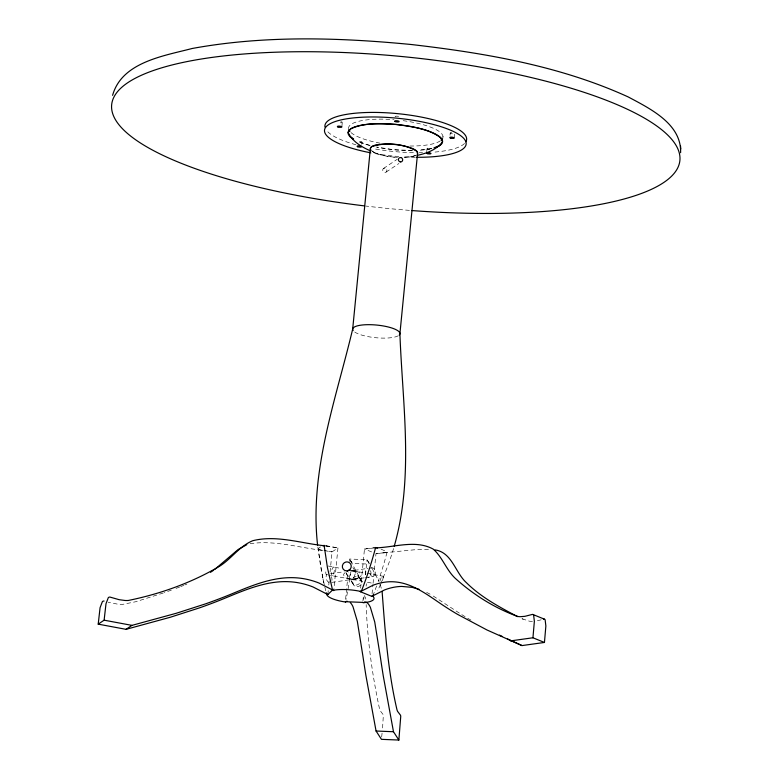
<?xml version="1.0" encoding="UTF-8"?>
<svg xmlns="http://www.w3.org/2000/svg" width="779" height="779" viewBox="0 0 779 779"><rect width="100%" height="100%" fill="white"/><g stroke="black" fill="none" stroke-linecap="round" stroke-linejoin="round"><path stroke-width="0.58" stroke-dasharray="3.9 2.92" d="M382.567 727.985L383.317 715.872A2.454 0.487 -87.7 0 0 383.093 714.528L380.103 710.575A33.244 6.66 -87.7 0 1 379.558 709.036C372.196 674.702 367.318 639.744 366.169 604.621M341.845 126.919L342.283 122.371M361.748 144.339L361.972 142.06M327.852 594.562L328.319 589.82M328.777 585.078L329.157 581.231M330.062 572.039L332.039 551.892L337.95 547.929L333.763 590.599M345.603 599.314L348.281 572.059M349.323 561.386L349.557 559.02L366.977 559.731L369.645 563.86M360.638 588.126L364.475 549.02L375.624 547.462M362.907 601.213L363.491 595.292M365.497 574.844L366.977 559.731L368.837 562.866M372.06 593.695L372.956 584.513M373.073 583.325L375.984 553.694L387.056 552.389M426.6 153.005L427.048 148.458M442.647 139.821L442.988 136.413M450.009 135.244L450.233 132.966A2.22 0.594 5.6 0 1 452.638 132.644M454.206 138.019L454.644 133.472A2.22 0.594 5.6 0 1 452.248 133.793A2.22 0.594 5.6 0 1 450.233 132.966M382.07 733.146L381.661 737.187M393.609 548.523L389.539 561.318L380.95 583.432M380.522 584.435L377.688 590.745M345.224 572.458L343.851 574.006A2.366 2.23 -32.9 0 0 343.714 575.33L345.613 577.59A10.01 9.436 -32.9 0 0 347.006 578.291L362.683 581.348M383.434 168.527L397.212 159.296M386.121 172.081L398.906 163.512M184.847 584.941L186.921 584.084M415.402 155.294L412.792 156.345L404.019 157.368M180.689 586.616L183.815 585.37M179.647 587.035L173.405 589.391M171.341 590.151L164.281 592.653M163.288 592.994L135.926 601.69L122.361 604.436A33.244 30.469 56.2 0 1 119.168 604.455L108.164 602.264M541.181 619.811L535.601 621.136M250.117 543.713C274.227 539.993 298.425 547.569 322.292 550.305M416.015 155.634L412.792 156.345A23.166 6.193 5.6 0 0 415.957 155.138M354.445 570.394L367.454 568.436M431.848 148.438L418.401 150.181M349.401 570.189L352.809 570.754A15.668 14.772 -32.9 0 1 357.493 571.62A10.244 9.65 -32.9 0 1 358.876 572.283L361.067 574.707A2.366 2.23 -32.9 0 1 360.93 576.041L358.613 578.125A10.01 9.436 -32.9 0 1 357.094 578.709L351.972 579.294A15.668 4.664 -79.4 0 1 350.336 579.673L331.757 582.38M330.588 573.578L344.182 571.757M369.694 568.125L371.943 567.803M364.299 577.852L351.972 579.294L328.611 575.097M365.419 577.697L373.287 576.606M374.222 547.939L364.475 549.02L371.797 551.999M375.984 553.694L386.384 552.545M383.804 552.827L414.009 549.828L429.492 549.361M412.364 150.425L394.086 149.753L377.192 147.143M532.456 621.379L531.648 621.369A33.244 23.808 -67.9 0 1 529.175 621.126L521.307 618.487M397.553 157.329L393.366 157.095A23.565 6.3 5.6 0 1 386.092 156.073L379.616 154.524L372.45 151.71M325.963 545.982L328.202 546.342M325.797 545.952L337.95 547.929L324.132 545.349M319.059 549.779L323.227 550.461M324.453 550.656L332.039 551.892L323.967 550.393M355.38 579.858L351.972 579.294A15.668 14.772 -32.9 0 1 346.996 578.32M352.39 570.617A15.668 10.098 82.1 0 1 352.809 570.783L365.789 573.11M366.967 573.325L383.482 576.324M324.307 584.844L320.753 567.287L318.212 549.322L322.818 550.178M328.251 566.012L340.939 568.446M367.435 582.264L372.196 583.169M351.533 570.764A15.668 14.772 -32.9 0 1 352.809 570.783L357.775 571.747M370.122 145.459L359.372 141.905M521.969 618.73L523.215 619.266M426.629 592.4L431.167 594.757M471.003 620.162L468.948 618.974A618.117 442.638 -67.9 0 1 452.531 608.633L432.053 595.273M371.359 150.532L374.465 152.596A23.886 6.388 5.6 0 0 386.102 156.073L393.366 157.095A23.282 6.232 5.6 0 0 397.066 157.387M353.763 577.356A10.01 2.98 -79.4 0 0 354.318 576.382L355.243 573.724A2.366 0.701 -79.4 0 0 355.38 572.399L354.786 570.617A10.244 3.048 -79.4 0 0 354.348 570.364A15.668 4.664 -79.4 0 0 352.809 570.783A15.668 4.664 -79.4 0 0 351.134 572.507A10.244 3.048 -79.4 0 0 350.579 573.432L349.528 576.314A2.366 0.701 -79.4 0 0 349.401 577.648L353.861 585.409M352.838 567.609L355.117 571.085M352.809 570.783A15.668 10.098 82.1 0 1 356.071 572.877A10.01 6.456 82.1 0 1 356.957 573.928L360.609 579.625M346.09 573.393L348.009 576.353A10.244 6.602 82.1 0 0 348.904 577.327A15.668 10.098 82.1 0 0 351.972 579.255A15.668 10.098 82.1 0 0 355.175 579.897A10.244 6.602 82.1 0 0 356.188 579.683L358.009 577.999A2.366 1.519 82.1 0 0 358.145 576.674L357.649 575.048M368.331 562.019L368.973 563.11M351.232 561.854L350.91 561.299M351.553 562.389L351.874 562.925M372.099 568.417L378.818 581.056M349.664 578.963L349.907 579.342A10.01 2.98 -79.4 0 0 350.336 579.644M347.288 575.301L346.636 573.373A2.366 1.519 82.1 0 1 346.636 572.682M362.138 582.108L349.557 559.02L352.225 563.149A36.662 9.796 5.6 0 0 364.845 563.918A36.136 9.66 5.6 0 0 369.061 563.879M380.22 584.552L381.739 589.761M325.778 590.794L324.775 586.811M323.84 582.819L322.964 578.816M322.749 577.814L317.735 546.488M365.565 596.87L365.77 599.08M430.923 148.74A47.451 12.678 5.6 0 1 418.138 150.366M412.305 150.561A47.451 12.678 5.6 0 1 376.111 147.017M369.489 145.449A47.451 12.678 5.6 0 1 359.762 142.284M412.782 156.345A24.295 6.495 5.6 0 1 404.165 157.455M374.456 152.596A23.993 6.417 5.6 0 1 371.904 151.029M409.433 210.359A285.465 76.284 5.6 0 1 365.604 206.026M464.537 143.463A71.181 19.027 5.6 0 1 432.696 152.246M422.559 152.703A71.181 19.027 5.6 0 1 419.17 152.742M413.415 152.694A71.181 19.027 5.6 0 1 373.277 148.653M355.906 144.748A71.181 19.027 5.6 0 1 327.131 131.096M415.275 157.28A71.181 19.027 5.6 0 1 403.571 156.861M398.819 156.53A71.181 19.027 5.6 0 1 371.671 152.986M429.716 149.383A2.22 0.594 5.6 0 1 427.067 148.701A2.22 0.594 5.6 0 1 428.723 148.137A2.22 0.594 5.6 0 1 431.381 148.828M440.301 140.882A47.451 12.678 5.6 0 1 408.118 146.004M379.996 143.151A47.451 12.678 5.6 0 1 349.868 131.417M348.564 128.749A47.451 12.678 5.6 0 1 394.047 119.693M403.171 120.677A47.451 12.678 5.6 0 1 442.433 138.828M359.489 141.32A2.22 0.594 5.6 0 1 361.982 142.187A2.22 0.594 5.6 0 1 359.168 142.46M340.812 121.69A2.22 0.594 5.6 0 1 341.981 122.663A2.22 0.594 5.6 0 1 338.622 122.507M395.265 116.811A2.22 0.594 5.6 0 1 396.589 116.168A2.22 0.594 5.6 0 1 399.423 116.782M398.254 335.749A23.73 6.339 5.6 0 1 376.559 337.794A23.73 6.339 5.6 0 1 354.542 331.903M318.212 549.322A36.973 9.884 5.6 0 1 320.549 546.897M381.087 549.253A36.613 9.786 5.6 0 1 384.631 550.753A36.116 9.65 5.6 0 1 387.124 552.145M386.997 552.467A286.555 205.208 -67.9 0 1 378.185 581.475M376.608 585.944A286.555 205.208 -67.9 0 1 373.978 593.043M350.91 571.689A286.847 57.471 -87.7 0 1 346.129 599.324M366.481 583.734A285.737 57.247 -87.7 0 1 366.072 586.12M364.397 595.477A285.737 57.247 -87.7 0 1 363.54 600.044M357.094 578.729A15.668 14.772 -32.9 0 1 351.972 579.255A15.668 4.664 -79.4 0 0 353.763 577.375M329.059 582.526A4.547 2.746 72.6 0 1 326.255 578.524A4.547 2.746 72.6 0 1 327.17 574.201M331.338 576.626A4.547 2.746 72.6 0 1 331.854 580.745M379.87 581.28A4.547 1.168 -71.5 0 1 382.781 576.109A4.547 1.168 -71.5 0 1 382.031 581.913M379.909 584.727A4.547 1.168 -71.5 0 1 379.724 584.591M370.453 570.637A4.45 2.873 82.1 0 1 370.687 575.389A4.45 2.873 82.1 0 1 367.961 577.19M365.624 574.61A4.45 2.873 82.1 0 1 368.009 568.427M384.914 168.167A2.22 1.967 64 0 0 382.762 169.871A2.22 1.967 64 0 0 384.495 172.422A2.22 2.084 68.2 0 0 386.871 170.63A2.22 2.084 68.2 0 0 384.992 168.128M371.125 568.154A4.45 2.873 82.1 0 1 375.157 570.569A4.45 2.873 82.1 0 1 373.93 576.372A4.45 2.873 82.1 0 1 369.976 573.558M327.18 574.366A4.45 1.324 -79.4 0 1 325.885 573.685A4.45 1.324 -79.4 0 1 326.197 569.264M333.48 574.113A4.45 1.324 -79.4 0 0 333.821 567.054A4.45 1.324 -79.4 0 0 331.367 572.993A4.45 1.324 -79.4 0 0 333.48 574.113M355.984 585.117A4.45 4.197 -32.9 0 0 360.034 578.67A4.45 4.197 -32.9 0 0 352.459 578.768A4.45 4.197 -32.9 0 0 355.984 585.117M357.055 586.782A4.45 4.197 -32.9 0 0 361.105 580.326A4.45 4.197 -32.9 0 0 353.539 580.433A4.45 4.197 -32.9 0 0 357.055 586.782"/><path stroke-width="1.17" d="M112.604 95.35C121.816 62.077 163.668 55.981 192.15 48.493C264.363 35.259 338.485 37.47 411.244 44.51C485.181 53.069 560.082 65.835 628.244 96.956C649.959 108.593 681.606 123.812 680.612 152.742M126.042 629.335L131.953 625.371L176.229 613.287L205.286 603.949A618.117 566.479 56.2 0 0 228.451 595.234C250.507 586.188 273.448 575.769 297.899 577.95A77.997 71.483 56.2 0 1 319.02 583.043L333.763 590.599C332.312 589.869 333.821 588.836 327.852 594.562L313.109 587.006A77.997 71.483 56.2 0 0 291.979 581.913C267.538 579.732 244.587 590.161 222.531 599.197A618.117 566.479 56.2 0 1 199.366 607.912L170.309 617.25L126.042 629.335L98.212 624.145L100.072 607.698L102.39 601.631A2.454 2.249 56.2 0 1 104.065 601.047M98.212 624.145L104.123 620.181L105.993 603.735L108.31 597.659A2.454 2.249 56.2 0 1 109.975 597.084L119.187 599.694L125.078 600.482A33.244 30.469 56.2 0 0 128.282 600.473C160.046 594.007 191.546 582.838 219.493 566.304C231.402 558.855 239.484 546.089 252.727 540.723C276.506 534.725 301.093 543.421 324.843 545.797M350.287 602.576A77.997 15.629 -87.7 0 1 352.994 606.724L357.318 621.282L362.946 656.298A618.117 123.842 -87.7 0 0 365.926 675.646L376.062 731.014L381.447 739.339L398.867 740.05L400.727 716.583A2.454 0.487 -87.7 0 0 400.513 715.239L397.524 711.285A33.244 6.66 -87.7 0 1 396.978 709.747C387.913 670.962 385.108 631.146 382.119 591.582M543.45 619.139L543.937 619.091A2.454 1.753 -67.9 0 1 545.134 619.792L545.865 625.985L544.453 642.451L532.943 637.777L534.365 621.301L533.625 615.108A2.454 1.753 -67.9 0 0 532.437 614.407L524.851 616.335L520.148 616.695A33.244 23.808 -67.9 0 1 517.675 616.442M345.594 602.031L345.691 601.534L345.594 602.031A23.399 6.251 5.6 0 1 342.429 601.505A23.915 6.388 5.6 0 1 326.703 594.348L326.294 592.77M375.566 547.695L375.614 547.481A36.613 9.786 5.6 0 1 377.542 548.036M375.556 547.715L375.546 547.773A287.432 205.841 -67.9 0 1 361.456 590.998M394.232 546.215C414.107 477.118 402.48 404.301 399.909 333.743L417.593 153.132L416.619 151.038C403.454 143.57 386.082 141.914 371.7 146.627L370.376 148.438L352.683 329.05C335.866 399.851 309.224 471.499 317.618 545.368M361.427 590.988L360.288 591.68L371.797 596.363L372.752 596.101M373.638 593.929A286.555 205.208 -67.9 0 1 372.956 595.682L372.781 596.023M417.096 155.401C426.434 153.463 436.776 149.675 442.55 141.827L440.593 137.649C427.963 128.331 411.643 126.704 396.569 124.504C381.321 123.705 364.991 122.235 350.745 128.827L348.106 132.44C352.235 141.301 361.622 147.104 370.434 150.824M347.171 571.299L348.379 570.442A10.01 6.456 82.1 0 1 349.401 570.189A15.668 10.098 82.1 0 1 350.238 570.16M214.537 569.585L238.238 549.438L246.807 544.687M210.486 572.302L213.582 570.267M361.359 591.027L360.288 591.68L373.024 585.253A77.997 55.854 -67.9 0 1 390.26 581.738C409.637 581.348 425.792 593.559 441.031 603.949A618.117 442.638 -67.9 0 0 457.448 614.29L487.041 630.007L521.998 645.577L544.453 642.451M372.917 595.672L371.797 596.363L384.524 589.937A77.997 55.854 -67.9 0 1 401.769 586.421L412.218 587.376L419.092 589.323M362.79 602.401L345.37 601.69L347.142 601.193M433.932 147.854L439.901 145.439M510.488 640.903L532.943 637.777M374.689 547.89C393.784 547.656 415.538 539.282 433.319 549.176C442.482 557.248 446.192 569.683 455.033 578.125C473.106 594.562 494.684 608.117 517.675 616.442M376.062 731.014L393.483 731.734L398.867 740.05M322.964 545.758A36.973 9.884 5.6 0 1 324.132 545.358L324.979 545.816M326.722 594.348L327.852 594.562L326.567 593.764M104.123 620.181L131.953 625.371M364.562 601.904L366.198 602.225A77.997 15.629 -87.7 0 1 370.414 607.445L374.738 622.002L380.366 657.009A618.117 123.842 -87.7 0 0 383.346 676.367L393.483 731.734M435.062 549.896C452.161 552.438 455.199 572.731 466.533 582.799C481.13 597.298 499.534 607.104 517.568 616.627M532.885 614.475L544.385 619.159M521.998 645.577L513.244 641.594M507.606 638.984L512.28 641.156M499.446 635.109L502.134 636.404M332.477 589.8L327.453 567.696L324.161 545.689M350.063 136.617L353.617 138.983M680.515 146.004L680.788 148.993M352.683 138.74A47.451 12.678 5.6 0 1 397.173 124.572A47.451 12.678 5.6 0 1 436.25 147.221M417.223 154.076A23.399 6.251 5.6 0 0 417.593 153.132A23.993 6.407 5.6 0 0 413.503 148.974A23.886 6.378 5.6 0 0 401.857 145.507A23.565 6.29 5.6 0 0 394.602 144.475A23.282 6.213 5.6 0 0 387.28 144.066A24.295 6.485 5.6 0 0 375.205 145.225M370.882 149.967A23.993 6.417 5.6 0 1 370.405 148.438A23.399 6.251 5.6 0 1 371.7 146.627A23.166 6.183 5.6 0 1 375.186 145.225M364.445 205.89A285.465 76.284 5.6 0 1 157.806 69.039A285.465 76.284 5.6 0 1 641.799 116.607A285.465 76.284 5.6 0 1 411.77 210.544M370.473 152.762A71.181 19.027 5.6 0 1 339.42 120.307A71.181 19.027 5.6 0 1 453.582 131.554A71.181 19.027 5.6 0 1 416.434 157.29M324.989 127.084A71.181 19.027 5.6 0 1 399.267 113.812A71.181 19.027 5.6 0 1 465.861 141.778M442.433 138.828A47.451 12.678 5.6 0 1 441.187 140.23M349.868 131.417A47.451 12.678 5.6 0 1 348.778 129.626M353.16 330.578A23.73 6.339 5.6 0 1 376.539 325.047A23.73 6.339 5.6 0 1 399.335 334.912M361.203 591.553A23.672 6.329 5.6 0 0 358.194 590.93A23.876 6.378 5.6 0 0 332.682 590.394M372.839 596.237A23.945 6.398 5.6 0 1 363.072 602.761M400.27 161.847A2.22 2.084 46.1 0 1 398.4 159.383A2.22 2.084 46.1 0 1 400.688 157.592M400.757 157.553A2.22 2.084 69.4 0 1 402.646 160.055A2.22 2.084 69.4 0 1 400.328 161.915M427.34 153.638A2.22 0.594 5.6 0 0 430.953 153.619A2.22 0.594 5.6 0 0 428.031 152.684A2.22 0.594 5.6 0 0 427.34 153.638M357.736 146.764A2.22 0.594 5.6 0 0 361.456 146.851A2.22 0.594 5.6 0 0 358.788 145.868A2.22 0.594 5.6 0 0 357.736 146.764M337.94 126.977A2.22 0.594 5.6 0 0 341.718 127.123A2.22 0.594 5.6 0 0 339.225 126.11A2.22 0.594 5.6 0 0 337.94 126.977M450.72 138.146A2.22 0.594 5.6 0 0 454.206 138.019A2.22 0.594 5.6 0 0 451.06 137.143A2.22 0.594 5.6 0 0 450.72 138.146M395.128 121.543A2.22 0.594 5.6 0 0 398.936 121.767A2.22 0.594 5.6 0 0 396.638 120.726A2.22 0.594 5.6 0 0 395.128 121.543M348.408 570.52A4.547 4.411 -52.8 0 0 349.586 562.789A4.547 4.411 -52.8 0 0 342.38 565.817A4.547 4.411 -52.8 0 0 348.408 570.52"/></g></svg>
